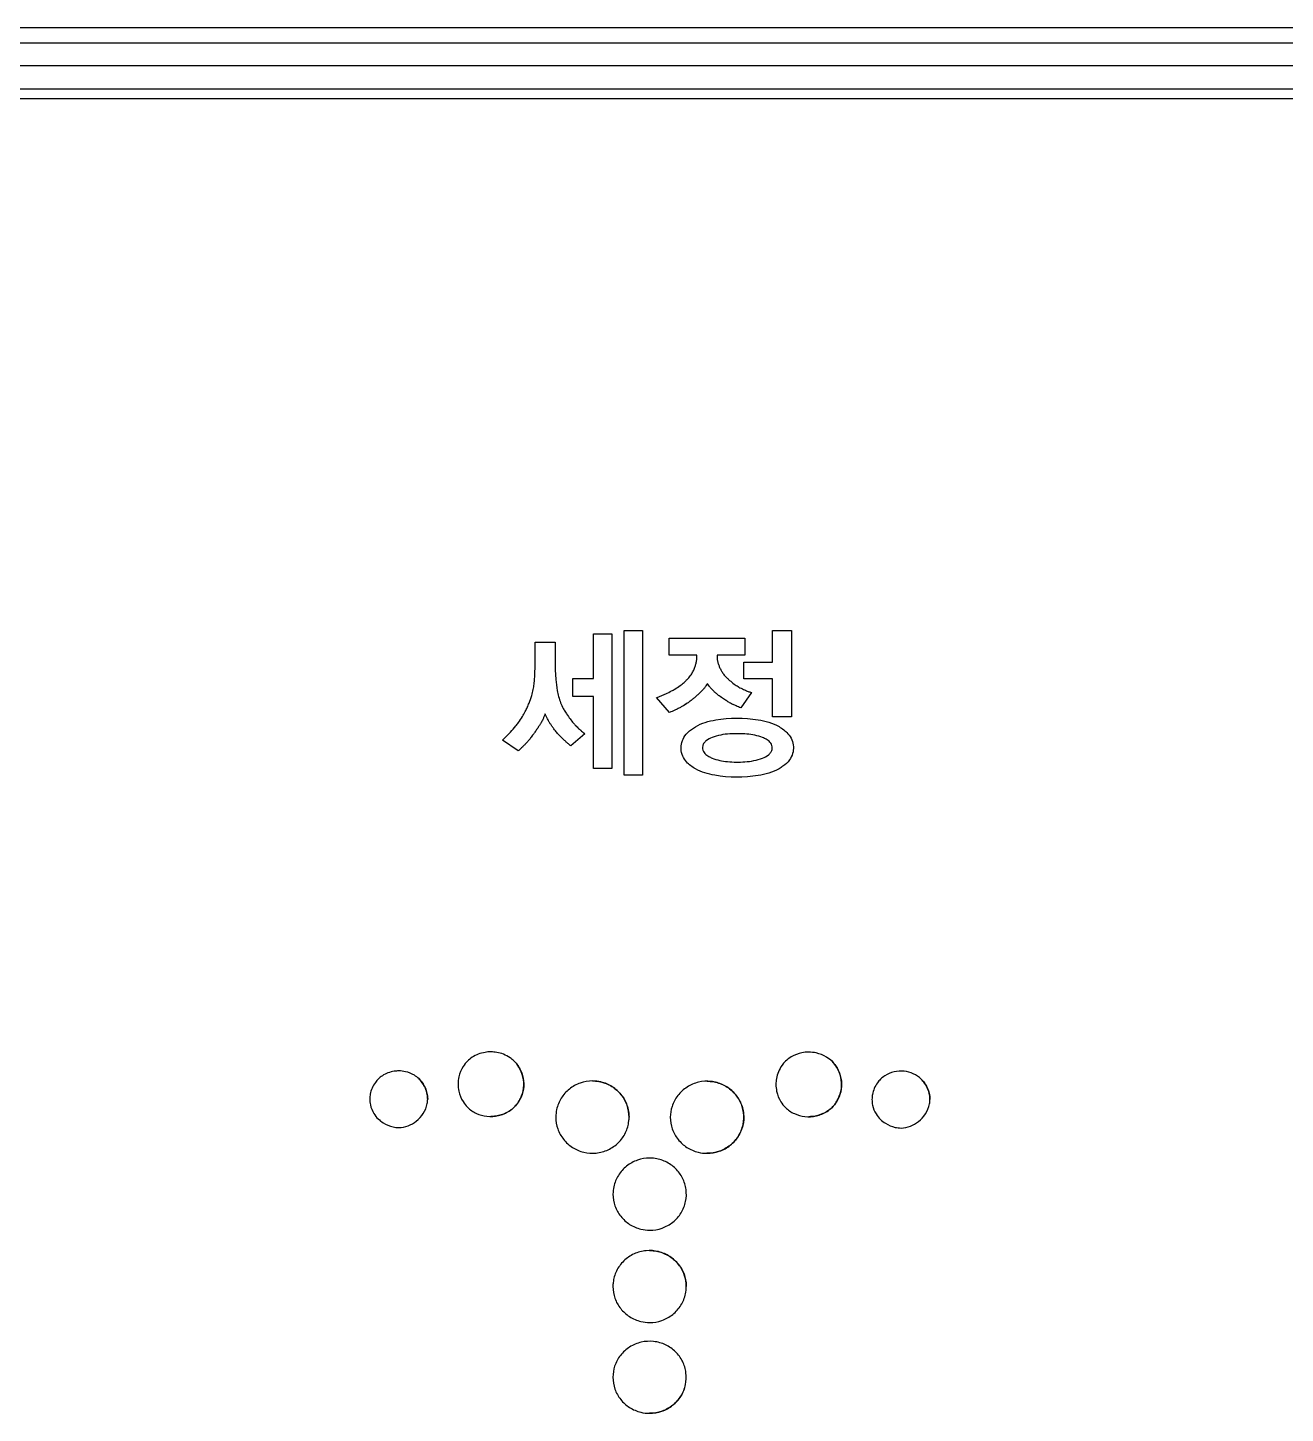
# Model space of a CAD drawing. Header units: millimetres. Extents: x 5 to 3846, y -2727 to 2747.
# Drawn here: x 1387.34 to 1414.75, y -1029.89 to -999.67 of the extents above; entities that cross this region are included whole.
import ezdxf

# ---------------------------------------------------------------- set-up
doc = ezdxf.new("R2010")
doc.units = ezdxf.units.MM

msp = doc.modelspace()

# ---------------------------------------------------------------- linework, layer by layer
at = {"linetype": 'Continuous'}
for p, q in [((1581.015, -999.674), (1367.765, -999.674)), ((1367.765, -1000.006), (1581.015, -1000.006)), ((1581.015, -1000.505), (1367.765, -1000.505)), ((1581.015, -1001.014), (1367.765, -1001.014)), ((1367.765, -1001.214), (1581.015, -1001.214)), ((1398.394, -1013.075), (1398.834, -1013.075)), ((1398.394, -1013.608), (1398.394, -1013.075)), ((1398.834, -1013.075), (1398.834, -1013.608)), ((1398.834, -1013.075), (1398.834, -1013.075)), ((1398.834, -1013.075), (1398.834, -1013.608)), ((1399.669, -1012.892), (1400.069, -1012.892)), ((1399.669, -1013.866), (1399.669, -1012.892)), ((1400.069, -1012.892), (1400.069, -1015.828)), ((1400.069, -1012.892), (1400.069, -1012.892)), ((1400.069, -1012.892), (1400.069, -1015.828)), ((1400.335, -1012.821), (1400.735, -1012.821)), ((1400.335, -1015.971), (1400.335, -1012.821)), ((1400.735, -1012.821), (1400.735, -1012.821)), ((1400.735, -1012.821), (1400.735, -1015.971)), ((1400.735, -1012.821), (1400.735, -1015.971)), ((1401.315, -1012.989), (1402.969, -1012.989)), ((1401.315, -1013.358), (1401.315, -1012.989)), ((1402.969, -1012.989), (1402.969, -1013.358)), ((1402.969, -1012.989), (1402.969, -1013.358)), ((1402.969, -1012.989), (1402.969, -1012.989)), ((1403.571, -1012.821), (1403.986, -1012.821)), ((1403.571, -1013.508), (1403.571, -1012.821)), ((1403.986, -1012.821), (1403.986, -1014.703)), ((1403.986, -1012.821), (1403.986, -1014.703)), ((1403.986, -1012.821), (1403.986, -1012.821)), ((1401.92, -1013.358), (1401.315, -1013.358)), ((1401.92, -1013.419), (1401.92, -1013.358)), ((1402.364, -1013.358), (1402.364, -1013.419)), ((1402.364, -1013.358), (1402.364, -1013.419)), ((1402.969, -1013.358), (1402.364, -1013.358)), ((1402.364, -1013.358), (1402.364, -1013.358)), ((1402.364, -1013.419), (1402.364, -1013.419)), ((1402.969, -1013.358), (1402.969, -1013.358)), ((1398.834, -1013.608), (1398.834, -1013.608)), ((1402.418, -1013.624), (1402.418, -1013.624)), ((1402.945, -1013.508), (1403.571, -1013.508)), ((1402.945, -1013.87), (1402.945, -1013.508)), ((1399.217, -1013.866), (1399.669, -1013.866)), ((1399.217, -1014.26), (1399.217, -1013.866)), ((1402.579, -1013.855), (1402.579, -1013.855)), ((1403.571, -1013.87), (1402.945, -1013.87)), ((1403.571, -1014.703), (1403.571, -1013.87)), ((1398.879, -1014.128), (1398.879, -1014.128)), ((1399.669, -1014.26), (1399.217, -1014.26)), ((1399.669, -1015.828), (1399.669, -1014.26)), ((1401.326, -1014.604), (1401.043, -1014.281)), ((1401.841, -1014.307), (1401.841, -1014.307)), ((1402.026, -1014.138), (1402.026, -1014.138)), ((1402.861, -1014.067), (1402.861, -1014.067)), ((1403.109, -1014.17), (1402.879, -1014.507)), ((1403.109, -1014.17), (1402.879, -1014.507)), ((1403.109, -1014.17), (1403.109, -1014.17)), ((1399.056, -1014.6), (1399.056, -1014.6)), ((1401.326, -1014.604), (1401.326, -1014.604)), ((1401.582, -1014.486), (1401.582, -1014.486)), ((1402.879, -1014.507), (1402.879, -1014.507)), ((1398.532, -1014.818), (1398.532, -1014.818)), ((1399.275, -1014.887), (1399.275, -1014.887)), ((1403.986, -1014.703), (1403.571, -1014.703)), ((1403.712, -1014.915), (1403.712, -1014.915)), ((1403.986, -1014.703), (1403.986, -1014.703)), ((1398.029, -1015.445), (1397.682, -1015.208)), ((1398.39, -1015.037), (1398.39, -1015.037)), ((1399.479, -1015.069), (1399.171, -1015.334)), ((1399.479, -1015.069), (1399.171, -1015.334)), ((1399.479, -1015.069), (1399.479, -1015.069)), ((1402.252, -1015.151), (1402.252, -1015.151)), ((1398.029, -1015.445), (1398.029, -1015.445)), ((1398.219, -1015.257), (1398.219, -1015.257)), ((1399.171, -1015.334), (1399.171, -1015.334)), ((1400.069, -1015.828), (1399.669, -1015.828)), ((1400.069, -1015.828), (1400.069, -1015.828)), ((1402.252, -1015.6), (1402.252, -1015.6)), ((1403.712, -1015.835), (1403.712, -1015.835)), ((1400.735, -1015.971), (1400.335, -1015.971)), ((1400.735, -1015.971), (1400.735, -1015.971)), ((1397.432, -1022.008), (1397.432, -1022.008)), ((1404.361, -1022.013), (1404.361, -1022.013)), ((1395.423, -1022.424), (1395.423, -1022.424)), ((1397.94, -1022.208), (1397.94, -1022.208)), ((1404.867, -1022.214), (1404.867, -1022.214)), ((1406.37, -1022.428), (1406.37, -1022.428)), ((1395.866, -1022.598), (1395.866, -1022.598)), ((1399.646, -1022.642), (1399.646, -1022.642)), ((1402.144, -1022.648), (1402.144, -1022.648)), ((1406.812, -1022.605), (1406.812, -1022.605)), ((1396.054, -1023.04), (1396.054, -1023.04)), ((1407.002, -1023.049), (1407.002, -1023.049)), ((1397.938, -1023.216), (1397.938, -1023.216)), ((1404.867, -1023.22), (1404.867, -1023.22)), ((1395.425, -1023.658), (1395.425, -1023.658)), ((1397.43, -1023.417), (1397.43, -1023.417)), ((1400.443, -1023.43), (1400.443, -1023.43)), ((1404.359, -1023.422), (1404.359, -1023.422)), ((1406.373, -1023.668), (1406.373, -1023.668)), ((1399.645, -1024.218), (1399.645, -1024.218)), ((1402.142, -1024.22), (1402.142, -1024.22)), ((1400.893, -1024.325), (1400.893, -1024.325)), ((1400.893, -1025.897), (1400.893, -1025.897)), ((1400.891, -1026.34), (1400.891, -1026.34)), ((1401.69, -1027.126), (1401.69, -1027.126)), ((1400.892, -1027.911), (1400.892, -1027.911)), ((1400.89, -1028.319), (1400.89, -1028.319)), ((1400.892, -1029.889), (1400.892, -1029.889))]:
    msp.add_line(p, q, dxfattribs=at)
for points, knots in [([(1401.872, -1013.637), (1401.88, -1013.614), (1401.888, -1013.591), (1401.901, -1013.544), (1401.908, -1013.52), (1401.917, -1013.47), (1401.92, -1013.444), (1401.92, -1013.419)], [0, 0, 0, 0, 0.32154, 0.32154, 0.657831, 0.657831, 1, 1, 1, 1]), ([(1402.364, -1013.419), (1402.364, -1013.442), (1402.367, -1013.465), (1402.377, -1013.511), (1402.384, -1013.534), (1402.4, -1013.58), (1402.408, -1013.602), (1402.418, -1013.624)], [0, 0, 0, 0, 0.328201, 0.328201, 0.662685, 0.662685, 1, 1, 1, 1]), ([(1402.364, -1013.419), (1402.364, -1013.442), (1402.367, -1013.465), (1402.377, -1013.511), (1402.384, -1013.534), (1402.4, -1013.58), (1402.408, -1013.602), (1402.418, -1013.624)], [0, 0, 0, 0, 0.328201, 0.328201, 0.662685, 0.662685, 1, 1, 1, 1]), ([(1398.365, -1014.047), (1398.371, -1014.007), (1398.376, -1013.967), (1398.383, -1013.887), (1398.386, -1013.847), (1398.392, -1013.741), (1398.394, -1013.674), (1398.394, -1013.608)], [0, 0, 0, 0, 0.273801, 0.273801, 0.547572, 0.547572, 1, 1, 1, 1]), ([(1398.834, -1013.608), (1398.834, -1013.654), (1398.835, -1013.7), (1398.84, -1013.792), (1398.843, -1013.838), (1398.855, -1013.966), (1398.866, -1014.047), (1398.879, -1014.128)], [0, 0, 0, 0, 0.264673, 0.264673, 0.529322, 0.529322, 1, 1, 1, 1]), ([(1398.834, -1013.608), (1398.834, -1013.654), (1398.835, -1013.7), (1398.84, -1013.792), (1398.843, -1013.838), (1398.855, -1013.966), (1398.866, -1014.047), (1398.879, -1014.128)], [0, 0, 0, 0, 0.264673, 0.264673, 0.529322, 0.529322, 1, 1, 1, 1]), ([(1401.698, -1013.898), (1401.714, -1013.883), (1401.729, -1013.867), (1401.768, -1013.822), (1401.79, -1013.792), (1401.826, -1013.736), (1401.841, -1013.71), (1401.86, -1013.668), (1401.866, -1013.652), (1401.872, -1013.637)], [0, 0, 0, 0, 0.20739, 0.20739, 0.561083, 0.561083, 0.841869, 0.841869, 1, 1, 1, 1]), ([(1402.418, -1013.624), (1402.427, -1013.647), (1402.439, -1013.67), (1402.463, -1013.713), (1402.477, -1013.734), (1402.509, -1013.779), (1402.529, -1013.803), (1402.559, -1013.836), (1402.569, -1013.846), (1402.579, -1013.855)], [0, 0, 0, 0, 0.264389, 0.264389, 0.528697, 0.528697, 0.85338, 0.85338, 1, 1, 1, 1]), ([(1402.418, -1013.624), (1402.427, -1013.647), (1402.439, -1013.67), (1402.463, -1013.713), (1402.477, -1013.734), (1402.509, -1013.779), (1402.529, -1013.803), (1402.559, -1013.836), (1402.569, -1013.846), (1402.579, -1013.855)], [0, 0, 0, 0, 0.264388, 0.264388, 0.528696, 0.528696, 0.853379, 0.853379, 1, 1, 1, 1]), ([(1401.37, -1014.136), (1401.395, -1014.124), (1401.419, -1014.11), (1401.482, -1014.073), (1401.521, -1014.048), (1401.588, -1013.998), (1401.617, -1013.975), (1401.663, -1013.934), (1401.681, -1013.916), (1401.698, -1013.898)], [0, 0, 0, 0, 0.202214, 0.202214, 0.543187, 0.543187, 0.81488, 0.81488, 1, 1, 1, 1]), ([(1402.15, -1013.977), (1402.15, -1013.977), (1402.15, -1013.977), (1402.14, -1013.994), (1402.13, -1014.01), (1402.108, -1014.042), (1402.096, -1014.058), (1402.07, -1014.091), (1402.055, -1014.108), (1402.035, -1014.129), (1402.03, -1014.134), (1402.026, -1014.138)], [0, 0, 0, 0, 0.000079, 0.000079, 0.284465, 0.284465, 0.56867, 0.56867, 0.907013, 0.907013, 1, 1, 1, 1]), ([(1402.266, -1014.118), (1402.256, -1014.108), (1402.247, -1014.098), (1402.222, -1014.071), (1402.206, -1014.053), (1402.18, -1014.02), (1402.169, -1014.006), (1402.155, -1013.986), (1402.153, -1013.982), (1402.15, -1013.977)], [0, 0, 0, 0, 0.227925, 0.227925, 0.609223, 0.609223, 0.913966, 0.913966, 1, 1, 1, 1]), ([(1402.579, -1013.855), (1402.597, -1013.873), (1402.616, -1013.89), (1402.667, -1013.934), (1402.7, -1013.961), (1402.761, -1014.006), (1402.789, -1014.025), (1402.832, -1014.051), (1402.847, -1014.059), (1402.861, -1014.067)], [0, 0, 0, 0, 0.213876, 0.213876, 0.573069, 0.573069, 0.859765, 0.859765, 1, 1, 1, 1]), ([(1402.579, -1013.855), (1402.597, -1013.873), (1402.616, -1013.89), (1402.667, -1013.934), (1402.7, -1013.961), (1402.761, -1014.006), (1402.789, -1014.025), (1402.832, -1014.051), (1402.847, -1014.059), (1402.861, -1014.067)], [0, 0, 0, 0, 0.213874, 0.213874, 0.573067, 0.573067, 0.859764, 0.859764, 1, 1, 1, 1]), ([(1398.223, -1014.496), (1398.237, -1014.465), (1398.25, -1014.434), (1398.285, -1014.348), (1398.305, -1014.294), (1398.335, -1014.195), (1398.346, -1014.151), (1398.359, -1014.086), (1398.362, -1014.066), (1398.365, -1014.047)], [0, 0, 0, 0, 0.217171, 0.217171, 0.582045, 0.582045, 0.873309, 0.873309, 1, 1, 1, 1]), ([(1398.879, -1014.128), (1398.886, -1014.173), (1398.896, -1014.217), (1398.919, -1014.306), (1398.934, -1014.35), (1398.967, -1014.436), (1398.986, -1014.478), (1399.023, -1014.546), (1399.039, -1014.574), (1399.056, -1014.6)], [0, 0, 0, 0, 0.268655, 0.268655, 0.541586, 0.541586, 0.812603, 0.812603, 1, 1, 1, 1]), ([(1398.879, -1014.128), (1398.886, -1014.173), (1398.896, -1014.217), (1398.919, -1014.306), (1398.934, -1014.35), (1398.967, -1014.436), (1398.986, -1014.478), (1399.023, -1014.546), (1399.039, -1014.574), (1399.056, -1014.6)], [0, 0, 0, 0, 0.268655, 0.268655, 0.541585, 0.541585, 0.812602, 0.812602, 1, 1, 1, 1]), ([(1401.043, -1014.281), (1401.078, -1014.27), (1401.112, -1014.257), (1401.18, -1014.229), (1401.213, -1014.214), (1401.288, -1014.179), (1401.329, -1014.158), (1401.37, -1014.136)], [0, 0, 0, 0, 0.30684, 0.30684, 0.613344, 0.613344, 1, 1, 1, 1]), ([(1401.841, -1014.307), (1401.821, -1014.324), (1401.8, -1014.341), (1401.757, -1014.374), (1401.735, -1014.389), (1401.679, -1014.428), (1401.645, -1014.449), (1401.601, -1014.475), (1401.591, -1014.48), (1401.582, -1014.486)], [0, 0, 0, 0, 0.256531, 0.256531, 0.513057, 0.513057, 0.898335, 0.898335, 1, 1, 1, 1]), ([(1401.841, -1014.307), (1401.821, -1014.324), (1401.8, -1014.341), (1401.757, -1014.374), (1401.735, -1014.389), (1401.685, -1014.424), (1401.657, -1014.442), (1401.613, -1014.468), (1401.597, -1014.477), (1401.582, -1014.486)], [0, 0, 0, 0, 0.256546, 0.256546, 0.513086, 0.513086, 0.830981, 0.830981, 1, 1, 1, 1]), ([(1402.026, -1014.138), (1402.01, -1014.154), (1401.994, -1014.17), (1401.962, -1014.201), (1401.945, -1014.217), (1401.908, -1014.25), (1401.888, -1014.268), (1401.858, -1014.292), (1401.85, -1014.3), (1401.841, -1014.307)], [0, 0, 0, 0, 0.270217, 0.270217, 0.54042, 0.54042, 0.86815, 0.86815, 1, 1, 1, 1]), ([(1402.026, -1014.138), (1402.01, -1014.154), (1401.994, -1014.17), (1401.962, -1014.201), (1401.945, -1014.217), (1401.908, -1014.25), (1401.888, -1014.268), (1401.858, -1014.292), (1401.85, -1014.3), (1401.841, -1014.307)], [0, 0, 0, 0, 0.270218, 0.270218, 0.540421, 0.540421, 0.868151, 0.868151, 1, 1, 1, 1]), ([(1402.45, -1014.274), (1402.437, -1014.265), (1402.424, -1014.255), (1402.388, -1014.229), (1402.367, -1014.212), (1402.329, -1014.18), (1402.313, -1014.165), (1402.287, -1014.14), (1402.276, -1014.129), (1402.266, -1014.118)], [0, 0, 0, 0, 0.203368, 0.203368, 0.543979, 0.543979, 0.815976, 0.815976, 1, 1, 1, 1]), ([(1402.693, -1014.425), (1402.693, -1014.425), (1402.693, -1014.425), (1402.668, -1014.412), (1402.642, -1014.398), (1402.592, -1014.368), (1402.567, -1014.353), (1402.515, -1014.319), (1402.487, -1014.3), (1402.456, -1014.278), (1402.453, -1014.276), (1402.45, -1014.274)], [0, 0, 0, 0, 0.000084, 0.000084, 0.304524, 0.304524, 0.608816, 0.608816, 0.96199, 0.96199, 1, 1, 1, 1]), ([(1402.861, -1014.067), (1402.878, -1014.076), (1402.895, -1014.084), (1402.942, -1014.107), (1402.971, -1014.12), (1403.025, -1014.142), (1403.049, -1014.151), (1403.085, -1014.163), (1403.097, -1014.167), (1403.109, -1014.17)], [0, 0, 0, 0, 0.214793, 0.214793, 0.574337, 0.574337, 0.861597, 0.861597, 1, 1, 1, 1]), ([(1402.861, -1014.067), (1402.878, -1014.076), (1402.895, -1014.084), (1402.942, -1014.107), (1402.971, -1014.12), (1403.025, -1014.142), (1403.049, -1014.151), (1403.085, -1014.163), (1403.097, -1014.167), (1403.109, -1014.17)], [0, 0, 0, 0, 0.214791, 0.214791, 0.574334, 0.574334, 0.861595, 0.861595, 1, 1, 1, 1]), ([(1397.975, -1014.899), (1397.994, -1014.875), (1398.013, -1014.85), (1398.062, -1014.783), (1398.09, -1014.74), (1398.139, -1014.66), (1398.159, -1014.624), (1398.194, -1014.557), (1398.209, -1014.527), (1398.223, -1014.496)], [0, 0, 0, 0, 0.195577, 0.195577, 0.523986, 0.523986, 0.785971, 0.785971, 1, 1, 1, 1]), ([(1399.056, -1014.6), (1399.065, -1014.613), (1399.073, -1014.625), (1399.106, -1014.675), (1399.133, -1014.712), (1399.182, -1014.778), (1399.206, -1014.808), (1399.245, -1014.854), (1399.259, -1014.871), (1399.275, -1014.887)], [0, 0, 0, 0, 0.123246, 0.123246, 0.500017, 0.500017, 0.814279, 0.814279, 1, 1, 1, 1]), ([(1401.582, -1014.486), (1401.558, -1014.499), (1401.535, -1014.511), (1401.487, -1014.536), (1401.463, -1014.548), (1401.401, -1014.575), (1401.364, -1014.591), (1401.326, -1014.604)], [0, 0, 0, 0, 0.286195, 0.286195, 0.572425, 0.572425, 1, 1, 1, 1]), ([(1402.879, -1014.507), (1402.862, -1014.5), (1402.845, -1014.493), (1402.81, -1014.479), (1402.793, -1014.472), (1402.756, -1014.455), (1402.735, -1014.445), (1402.708, -1014.432), (1402.701, -1014.429), (1402.693, -1014.425)], [0, 0, 0, 0, 0.274754, 0.274754, 0.549489, 0.549489, 0.88061, 0.88061, 1, 1, 1, 1]), ([(1397.682, -1015.208), (1397.682, -1015.208), (1397.682, -1015.208), (1397.714, -1015.182), (1397.745, -1015.154), (1397.804, -1015.096), (1397.833, -1015.066), (1397.901, -1014.991), (1397.939, -1014.945), (1397.975, -1014.899)], [0, 0, 0, 0, 0.000101, 0.000101, 0.292202, 0.292202, 0.584081, 0.584081, 1, 1, 1, 1]), ([(1398.532, -1014.818), (1398.531, -1014.82), (1398.53, -1014.822), (1398.518, -1014.842), (1398.507, -1014.86), (1398.485, -1014.894), (1398.474, -1014.911), (1398.448, -1014.951), (1398.433, -1014.974), (1398.409, -1015.01), (1398.4, -1015.023), (1398.39, -1015.037)], [0, 0, 0, 0, 0.028769, 0.028769, 0.264316, 0.264316, 0.499995, 0.499995, 0.815293, 0.815293, 1, 1, 1, 1]), ([(1398.532, -1014.818), (1398.531, -1014.82), (1398.53, -1014.822), (1398.518, -1014.842), (1398.507, -1014.86), (1398.485, -1014.894), (1398.474, -1014.911), (1398.448, -1014.951), (1398.433, -1014.974), (1398.409, -1015.01), (1398.4, -1015.023), (1398.39, -1015.037)], [0, 0, 0, 0, 0.028769, 0.028769, 0.264317, 0.264317, 0.499997, 0.499997, 0.815295, 0.815295, 1, 1, 1, 1]), ([(1398.612, -1014.639), (1398.608, -1014.651), (1398.604, -1014.663), (1398.592, -1014.695), (1398.584, -1014.714), (1398.569, -1014.749), (1398.561, -1014.764), (1398.547, -1014.792), (1398.54, -1014.805), (1398.532, -1014.818)], [0, 0, 0, 0, 0.192784, 0.192784, 0.515704, 0.515704, 0.773557, 0.773557, 1, 1, 1, 1]), ([(1398.704, -1014.815), (1398.694, -1014.799), (1398.685, -1014.783), (1398.668, -1014.751), (1398.659, -1014.735), (1398.641, -1014.699), (1398.631, -1014.679), (1398.619, -1014.653), (1398.615, -1014.646), (1398.612, -1014.639)], [0, 0, 0, 0, 0.27822, 0.27822, 0.556416, 0.556416, 0.890094, 0.890094, 1, 1, 1, 1]), ([(1398.82, -1014.983), (1398.811, -1014.972), (1398.802, -1014.96), (1398.779, -1014.929), (1398.765, -1014.909), (1398.74, -1014.872), (1398.729, -1014.856), (1398.714, -1014.831), (1398.709, -1014.823), (1398.704, -1014.815)], [0, 0, 0, 0, 0.214188, 0.214188, 0.571603, 0.571603, 0.85744, 0.85744, 1, 1, 1, 1]), ([(1399.275, -1014.887), (1399.287, -1014.899), (1399.299, -1014.911), (1399.332, -1014.944), (1399.354, -1014.964), (1399.394, -1014.999), (1399.411, -1015.015), (1399.446, -1015.043), (1399.462, -1015.056), (1399.479, -1015.069)], [0, 0, 0, 0, 0.188289, 0.188289, 0.512177, 0.512177, 0.768251, 0.768251, 1, 1, 1, 1]), ([(1399.275, -1014.887), (1399.291, -1014.903), (1399.308, -1014.92), (1399.341, -1014.952), (1399.359, -1014.968), (1399.398, -1015.003), (1399.42, -1015.022), (1399.454, -1015.05), (1399.466, -1015.06), (1399.479, -1015.069)], [0, 0, 0, 0, 0.256081, 0.256081, 0.512159, 0.512159, 0.829484, 0.829484, 1, 1, 1, 1]), ([(1401.891, -1015.837), (1401.82, -1015.797), (1401.751, -1015.747), (1401.662, -1015.648), (1401.633, -1015.604), (1401.592, -1015.509), (1401.58, -1015.457), (1401.575, -1015.356), (1401.58, -1015.306), (1401.606, -1015.208), (1401.63, -1015.161), (1401.698, -1015.064), (1401.748, -1015.016), (1401.83, -1014.955), (1401.86, -1014.935), (1401.891, -1014.917)], [0, 0, 0, 0, 0.211448, 0.211448, 0.343908, 0.343908, 0.477202, 0.477202, 0.603479, 0.603479, 0.736187, 0.736187, 0.908305, 0.908305, 1, 1, 1, 1]), ([(1401.891, -1014.917), (1402.025, -1014.838), (1402.179, -1014.794), (1402.636, -1014.716), (1402.952, -1014.716), (1403.414, -1014.791), (1403.574, -1014.834), (1403.712, -1014.915)], [0, 0, 0, 0, 0.248838, 0.248838, 0.743466, 0.743466, 1, 1, 1, 1]), ([(1403.712, -1014.915), (1403.783, -1014.956), (1403.851, -1015.007), (1403.94, -1015.108), (1403.97, -1015.153), (1404.011, -1015.249), (1404.022, -1015.302), (1404.027, -1015.405), (1404.022, -1015.455), (1403.993, -1015.553), (1403.97, -1015.6), (1403.901, -1015.695), (1403.851, -1015.741), (1403.77, -1015.8), (1403.741, -1015.818), (1403.712, -1015.835)], [0, 0, 0, 0, 0.212577, 0.212577, 0.34737, 0.34737, 0.48309, 0.48309, 0.610986, 0.610986, 0.74331, 0.74331, 0.914007, 0.914007, 1, 1, 1, 1]), ([(1398.39, -1015.037), (1398.379, -1015.053), (1398.368, -1015.069), (1398.337, -1015.111), (1398.318, -1015.137), (1398.281, -1015.184), (1398.265, -1015.204), (1398.238, -1015.235), (1398.229, -1015.246), (1398.219, -1015.257)], [0, 0, 0, 0, 0.210828, 0.210828, 0.562817, 0.562817, 0.84425, 0.84425, 1, 1, 1, 1]), ([(1399.004, -1015.187), (1398.986, -1015.17), (1398.968, -1015.152), (1398.934, -1015.116), (1398.917, -1015.098), (1398.88, -1015.057), (1398.861, -1015.033), (1398.834, -1015.001), (1398.827, -1014.992), (1398.82, -1014.983)], [0, 0, 0, 0, 0.272862, 0.272862, 0.545698, 0.545698, 0.875481, 0.875481, 1, 1, 1, 1]), ([(1399.171, -1015.334), (1399.155, -1015.321), (1399.139, -1015.307), (1399.107, -1015.28), (1399.091, -1015.266), (1399.057, -1015.236), (1399.038, -1015.219), (1399.015, -1015.197), (1399.01, -1015.192), (1399.004, -1015.187)], [0, 0, 0, 0, 0.282668, 0.282668, 0.565319, 0.565319, 0.902324, 0.902324, 1, 1, 1, 1]), ([(1402.252, -1015.151), (1402.207, -1015.169), (1402.164, -1015.191), (1402.108, -1015.236), (1402.092, -1015.253), (1402.065, -1015.291), (1402.055, -1015.313), (1402.045, -1015.356), (1402.045, -1015.376), (1402.049, -1015.417), (1402.056, -1015.437), (1402.074, -1015.472), (1402.085, -1015.488), (1402.122, -1015.528), (1402.152, -1015.549), (1402.205, -1015.579), (1402.228, -1015.59), (1402.252, -1015.6)], [0, 0, 0, 0, 0.22291, 0.22291, 0.330397, 0.330397, 0.439675, 0.439675, 0.533739, 0.533739, 0.627662, 0.627662, 0.717302, 0.717302, 0.881542, 0.881542, 1, 1, 1, 1]), ([(1402.252, -1015.151), (1402.207, -1015.169), (1402.164, -1015.191), (1402.108, -1015.236), (1402.092, -1015.253), (1402.065, -1015.291), (1402.055, -1015.313), (1402.045, -1015.356), (1402.045, -1015.376), (1402.049, -1015.417), (1402.056, -1015.437), (1402.074, -1015.472), (1402.085, -1015.488), (1402.122, -1015.528), (1402.152, -1015.549), (1402.205, -1015.579), (1402.228, -1015.59), (1402.252, -1015.6)], [0, 0, 0, 0, 0.22291, 0.22291, 0.330397, 0.330397, 0.439675, 0.439675, 0.533739, 0.533739, 0.627662, 0.627662, 0.717302, 0.717302, 0.881542, 0.881542, 1, 1, 1, 1]), ([(1403.354, -1015.153), (1403.246, -1015.11), (1403.129, -1015.089), (1402.888, -1015.067), (1402.762, -1015.066), (1402.506, -1015.083), (1402.373, -1015.103), (1402.252, -1015.151)], [0, 0, 0, 0, 0.311836, 0.311836, 0.648272, 0.648272, 1, 1, 1, 1]), ([(1403.354, -1015.602), (1403.399, -1015.584), (1403.443, -1015.561), (1403.499, -1015.517), (1403.516, -1015.5), (1403.543, -1015.462), (1403.554, -1015.44), (1403.564, -1015.398), (1403.565, -1015.378), (1403.56, -1015.338), (1403.555, -1015.319), (1403.537, -1015.284), (1403.526, -1015.268), (1403.49, -1015.228), (1403.462, -1015.208), (1403.408, -1015.176), (1403.381, -1015.164), (1403.354, -1015.153)], [0, 0, 0, 0, 0.224378, 0.224378, 0.330689, 0.330689, 0.438928, 0.438928, 0.531145, 0.531145, 0.621917, 0.621917, 0.710138, 0.710138, 0.865366, 0.865366, 1, 1, 1, 1]), ([(1398.219, -1015.257), (1398.203, -1015.275), (1398.186, -1015.292), (1398.153, -1015.327), (1398.135, -1015.344), (1398.097, -1015.382), (1398.076, -1015.402), (1398.046, -1015.429), (1398.037, -1015.437), (1398.029, -1015.445)], [0, 0, 0, 0, 0.270532, 0.270532, 0.541057, 0.541057, 0.869034, 0.869034, 1, 1, 1, 1]), ([(1403.712, -1015.835), (1403.574, -1015.914), (1403.415, -1015.956), (1402.947, -1016.031), (1402.623, -1016.031), (1402.166, -1015.951), (1402.02, -1015.909), (1401.891, -1015.837)], [0, 0, 0, 0, 0.255439, 0.255439, 0.763122, 0.763122, 1, 1, 1, 1]), ([(1402.252, -1015.6), (1402.359, -1015.646), (1402.476, -1015.668), (1402.717, -1015.691), (1402.843, -1015.691), (1403.099, -1015.673), (1403.232, -1015.652), (1403.354, -1015.602)], [0, 0, 0, 0, 0.312038, 0.312038, 0.647742, 0.647742, 1, 1, 1, 1]), ([(1397.432, -1022.008), (1397.389, -1022.008), (1397.346, -1022.011), (1397.255, -1022.027), (1397.205, -1022.04), (1397.111, -1022.076), (1397.066, -1022.099), (1396.988, -1022.15), (1396.954, -1022.177), (1396.923, -1022.208)], [0, 0, 0, 0, 0.228198, 0.228198, 0.499558, 0.499558, 0.769084, 0.769084, 1, 1, 1, 1]), ([(1397.94, -1022.208), (1397.913, -1022.182), (1397.884, -1022.159), (1397.807, -1022.107), (1397.757, -1022.08), (1397.658, -1022.041), (1397.609, -1022.028), (1397.517, -1022.012), (1397.474, -1022.008), (1397.432, -1022.008)], [0, 0, 0, 0, 0.199136, 0.199136, 0.500184, 0.500184, 0.771154, 0.771154, 1, 1, 1, 1]), ([(1404.361, -1022.013), (1404.31, -1022.013), (1404.259, -1022.018), (1404.129, -1022.044), (1404.049, -1022.074), (1403.932, -1022.143), (1403.889, -1022.176), (1403.851, -1022.214)], [0, 0, 0, 0, 0.269846, 0.269846, 0.71285, 0.71285, 1, 1, 1, 1]), ([(1404.867, -1022.214), (1404.831, -1022.179), (1404.79, -1022.148), (1404.679, -1022.079), (1404.602, -1022.049), (1404.47, -1022.02), (1404.415, -1022.013), (1404.361, -1022.013)], [0, 0, 0, 0, 0.27039, 0.27039, 0.70758, 0.70758, 1, 1, 1, 1]), ([(1395.423, -1022.424), (1395.391, -1022.424), (1395.358, -1022.426), (1395.278, -1022.438), (1395.23, -1022.451), (1395.143, -1022.484), (1395.103, -1022.504), (1395.035, -1022.549), (1395.006, -1022.572), (1394.979, -1022.597)], [0, 0, 0, 0, 0.197149, 0.197149, 0.499736, 0.499736, 0.770884, 0.770884, 1, 1, 1, 1]), ([(1395.866, -1022.598), (1395.834, -1022.568), (1395.8, -1022.541), (1395.703, -1022.481), (1395.637, -1022.455), (1395.521, -1022.429), (1395.472, -1022.423), (1395.423, -1022.424)], [0, 0, 0, 0, 0.267306, 0.267306, 0.699416, 0.699416, 1, 1, 1, 1]), ([(1396.923, -1022.208), (1396.887, -1022.243), (1396.855, -1022.283), (1396.784, -1022.394), (1396.752, -1022.471), (1396.721, -1022.602), (1396.715, -1022.657), (1396.715, -1022.711)], [0, 0, 0, 0, 0.271942, 0.271942, 0.708393, 0.708393, 1, 1, 1, 1]), ([(1397.938, -1023.216), (1397.994, -1023.161), (1398.042, -1023.094), (1398.111, -1022.952), (1398.134, -1022.874), (1398.154, -1022.716), (1398.149, -1022.633), (1398.113, -1022.479), (1398.083, -1022.405), (1398.014, -1022.292), (1397.979, -1022.247), (1397.94, -1022.208)], [0, 0, 0, 0, 0.213232, 0.213232, 0.425968, 0.425968, 0.643543, 0.643543, 0.851608, 0.851608, 1, 1, 1, 1]), ([(1397.94, -1022.208), (1397.997, -1022.265), (1398.044, -1022.334), (1398.114, -1022.479), (1398.137, -1022.559), (1398.154, -1022.72), (1398.147, -1022.804), (1398.109, -1022.957), (1398.077, -1023.03), (1398.008, -1023.139), (1397.975, -1023.18), (1397.938, -1023.216)], [0, 0, 0, 0, 0.217492, 0.217492, 0.434708, 0.434708, 0.653353, 0.653353, 0.86169, 0.86169, 1, 1, 1, 1]), ([(1403.851, -1022.214), (1403.824, -1022.241), (1403.799, -1022.27), (1403.745, -1022.346), (1403.719, -1022.394), (1403.679, -1022.492), (1403.664, -1022.541), (1403.648, -1022.633), (1403.644, -1022.675), (1403.644, -1022.717)], [0, 0, 0, 0, 0.20406, 0.20406, 0.500178, 0.500178, 0.773193, 0.773193, 1, 1, 1, 1]), ([(1404.867, -1023.22), (1404.923, -1023.166), (1404.969, -1023.1), (1405.037, -1022.96), (1405.06, -1022.884), (1405.081, -1022.726), (1405.077, -1022.643), (1405.041, -1022.488), (1405.012, -1022.414), (1404.942, -1022.299), (1404.907, -1022.254), (1404.867, -1022.214)], [0, 0, 0, 0, 0.210388, 0.210388, 0.419895, 0.419895, 0.639336, 0.639336, 0.848007, 0.848007, 1, 1, 1, 1]), ([(1404.867, -1022.214), (1404.923, -1022.27), (1404.97, -1022.337), (1405.039, -1022.48), (1405.062, -1022.558), (1405.081, -1022.718), (1405.076, -1022.801), (1405.039, -1022.956), (1405.008, -1023.029), (1404.939, -1023.14), (1404.905, -1023.183), (1404.867, -1023.22)], [0, 0, 0, 0, 0.214373, 0.214373, 0.428171, 0.428171, 0.647571, 0.647571, 0.856664, 0.856664, 1, 1, 1, 1]), ([(1406.812, -1022.605), (1406.762, -1022.556), (1406.702, -1022.516), (1406.575, -1022.458), (1406.506, -1022.439), (1406.365, -1022.424), (1406.29, -1022.429), (1406.149, -1022.462), (1406.08, -1022.491), (1405.985, -1022.552), (1405.953, -1022.577), (1405.925, -1022.604)], [0, 0, 0, 0, 0.215617, 0.215617, 0.430559, 0.430559, 0.654054, 0.654054, 0.87859, 0.87859, 1, 1, 1, 1]), ([(1394.979, -1022.597), (1394.955, -1022.62), (1394.933, -1022.646), (1394.884, -1022.711), (1394.86, -1022.754), (1394.823, -1022.839), (1394.81, -1022.883), (1394.795, -1022.963), (1394.791, -1022.999), (1394.791, -1023.036)], [0, 0, 0, 0, 0.203886, 0.203886, 0.499751, 0.499751, 0.774879, 0.774879, 1, 1, 1, 1]), ([(1395.866, -1022.598), (1395.898, -1022.63), (1395.927, -1022.666), (1395.992, -1022.766), (1396.021, -1022.834), (1396.048, -1022.949), (1396.054, -1022.995), (1396.054, -1023.04)], [0, 0, 0, 0, 0.278021, 0.278021, 0.723003, 0.723003, 1, 1, 1, 1]), ([(1396.054, -1023.04), (1396.054, -1023.006), (1396.051, -1022.971), (1396.036, -1022.89), (1396.022, -1022.844), (1395.985, -1022.759), (1395.963, -1022.719), (1395.915, -1022.652), (1395.892, -1022.624), (1395.866, -1022.598)], [0, 0, 0, 0, 0.210823, 0.210823, 0.500136, 0.500136, 0.778519, 0.778519, 1, 1, 1, 1]), ([(1396.715, -1022.711), (1396.715, -1022.762), (1396.721, -1022.813), (1396.749, -1022.943), (1396.781, -1023.021), (1396.852, -1023.136), (1396.885, -1023.178), (1396.922, -1023.215)], [0, 0, 0, 0, 0.271841, 0.271841, 0.717549, 0.717549, 1, 1, 1, 1]), ([(1399.646, -1022.642), (1399.556, -1022.642), (1399.465, -1022.658), (1399.294, -1022.717), (1399.213, -1022.762), (1399.072, -1022.874), (1399.011, -1022.943), (1398.917, -1023.095), (1398.883, -1023.18), (1398.853, -1023.32), (1398.847, -1023.375), (1398.847, -1023.43)], [0, 0, 0, 0, 0.218161, 0.218161, 0.436402, 0.436402, 0.653786, 0.653786, 0.868788, 0.868788, 1, 1, 1, 1]), ([(1399.646, -1022.642), (1399.736, -1022.642), (1399.827, -1022.658), (1399.997, -1022.717), (1400.078, -1022.762), (1400.218, -1022.874), (1400.279, -1022.943), (1400.373, -1023.095), (1400.407, -1023.179), (1400.437, -1023.32), (1400.443, -1023.375), (1400.443, -1023.43)], [0, 0, 0, 0, 0.217844, 0.217844, 0.435778, 0.435778, 0.652784, 0.652784, 0.868012, 0.868012, 1, 1, 1, 1]), ([(1400.443, -1023.43), (1400.443, -1023.343), (1400.428, -1023.254), (1400.371, -1023.09), (1400.327, -1023.011), (1400.218, -1022.875), (1400.151, -1022.815), (1400.002, -1022.72), (1399.918, -1022.684), (1399.77, -1022.65), (1399.708, -1022.642), (1399.646, -1022.642)], [0, 0, 0, 0, 0.211551, 0.211551, 0.423162, 0.423162, 0.634758, 0.634758, 0.850968, 0.850968, 1, 1, 1, 1]), ([(1402.142, -1024.22), (1402.233, -1024.22), (1402.325, -1024.205), (1402.497, -1024.145), (1402.579, -1024.099), (1402.72, -1023.986), (1402.782, -1023.916), (1402.876, -1023.763), (1402.91, -1023.678), (1402.945, -1023.507), (1402.948, -1023.418), (1402.926, -1023.246), (1402.899, -1023.16), (1402.82, -1023.006), (1402.767, -1022.935), (1402.642, -1022.814), (1402.568, -1022.762), (1402.406, -1022.687), (1402.317, -1022.662), (1402.138, -1022.644), (1402.045, -1022.649), (1401.869, -1022.691), (1401.783, -1022.728), (1401.63, -1022.826), (1401.561, -1022.889), (1401.45, -1023.031), (1401.407, -1023.113), (1401.355, -1023.274), (1401.342, -1023.354), (1401.342, -1023.434)], [0, 0, 0, 0, 0.07337, 0.07337, 0.146768, 0.146768, 0.219818, 0.219818, 0.291482, 0.291482, 0.360826, 0.360826, 0.431371, 0.431371, 0.500801, 0.500801, 0.571757, 0.571757, 0.644382, 0.644382, 0.717077, 0.717077, 0.790507, 0.790507, 0.863658, 0.863658, 0.936272, 0.936272, 1, 1, 1, 1]), ([(1402.145, -1022.649), (1402.173, -1022.649), (1402.201, -1022.65), (1402.319, -1022.662), (1402.409, -1022.687), (1402.573, -1022.765), (1402.648, -1022.818), (1402.776, -1022.945), (1402.83, -1023.021), (1402.907, -1023.182), (1402.931, -1023.269), (1402.948, -1023.442), (1402.942, -1023.531), (1402.902, -1023.7), (1402.867, -1023.782), (1402.772, -1023.928), (1402.712, -1023.993), (1402.575, -1024.101), (1402.495, -1024.145), (1402.325, -1024.205), (1402.233, -1024.22), (1402.142, -1024.22)], [0, 0, 0, 0, 0.0336, 0.0336, 0.143785, 0.143785, 0.252909, 0.252909, 0.361953, 0.361953, 0.468451, 0.468451, 0.572648, 0.572648, 0.678351, 0.678351, 0.782423, 0.782423, 0.889805, 0.889805, 1, 1, 1, 1]), ([(1403.644, -1022.717), (1403.644, -1022.768), (1403.65, -1022.819), (1403.678, -1022.948), (1403.709, -1023.026), (1403.78, -1023.141), (1403.813, -1023.183), (1403.851, -1023.22)], [0, 0, 0, 0, 0.272429, 0.272429, 0.715579, 0.715579, 1, 1, 1, 1]), ([(1405.925, -1022.604), (1405.901, -1022.628), (1405.879, -1022.653), (1405.831, -1022.719), (1405.807, -1022.761), (1405.77, -1022.847), (1405.757, -1022.89), (1405.742, -1022.971), (1405.738, -1023.007), (1405.738, -1023.044)], [0, 0, 0, 0, 0.203336, 0.203336, 0.499756, 0.499756, 0.774167, 0.774167, 1, 1, 1, 1]), ([(1407.002, -1023.049), (1407.002, -1023.013), (1406.999, -1022.977), (1406.984, -1022.896), (1406.97, -1022.851), (1406.933, -1022.766), (1406.91, -1022.725), (1406.862, -1022.658), (1406.838, -1022.63), (1406.812, -1022.605)], [0, 0, 0, 0, 0.215644, 0.215644, 0.500108, 0.500108, 0.779491, 0.779491, 1, 1, 1, 1]), ([(1406.812, -1022.605), (1406.845, -1022.637), (1406.875, -1022.673), (1406.939, -1022.773), (1406.969, -1022.841), (1406.996, -1022.956), (1407.002, -1023.003), (1407.002, -1023.049)], [0, 0, 0, 0, 0.279046, 0.279046, 0.720562, 0.720562, 1, 1, 1, 1]), ([(1394.791, -1023.036), (1394.791, -1023.079), (1394.795, -1023.121), (1394.819, -1023.229), (1394.844, -1023.294), (1394.906, -1023.395), (1394.938, -1023.435), (1394.975, -1023.47)], [0, 0, 0, 0, 0.263839, 0.263839, 0.685735, 0.685735, 1, 1, 1, 1]), ([(1395.425, -1023.658), (1395.493, -1023.658), (1395.563, -1023.644), (1395.691, -1023.595), (1395.751, -1023.56), (1395.864, -1023.472), (1395.915, -1023.415), (1395.998, -1023.287), (1396.03, -1023.213), (1396.05, -1023.105), (1396.053, -1023.073), (1396.054, -1023.04)], [0, 0, 0, 0, 0.213787, 0.213787, 0.426016, 0.426016, 0.658208, 0.658208, 0.900691, 0.900691, 1, 1, 1, 1]), ([(1405.738, -1023.044), (1405.738, -1023.087), (1405.743, -1023.13), (1405.766, -1023.239), (1405.792, -1023.304), (1405.854, -1023.405), (1405.886, -1023.444), (1405.921, -1023.479)], [0, 0, 0, 0, 0.264622, 0.264622, 0.690578, 0.690578, 1, 1, 1, 1]), ([(1406.373, -1023.668), (1406.441, -1023.667), (1406.511, -1023.653), (1406.638, -1023.605), (1406.699, -1023.57), (1406.811, -1023.481), (1406.863, -1023.424), (1406.946, -1023.296), (1406.977, -1023.221), (1406.998, -1023.113), (1407.001, -1023.081), (1407.002, -1023.049)], [0, 0, 0, 0, 0.213508, 0.213508, 0.4254, 0.4254, 0.657835, 0.657835, 0.901565, 0.901565, 1, 1, 1, 1]), ([(1396.922, -1023.215), (1396.979, -1023.271), (1397.046, -1023.316), (1397.189, -1023.382), (1397.267, -1023.403), (1397.429, -1023.422), (1397.515, -1023.417), (1397.679, -1023.379), (1397.759, -1023.347), (1397.869, -1023.277), (1397.905, -1023.248), (1397.938, -1023.216)], [0, 0, 0, 0, 0.212944, 0.212944, 0.424801, 0.424801, 0.651047, 0.651047, 0.877959, 0.877959, 1, 1, 1, 1]), ([(1397.938, -1023.216), (1397.881, -1023.272), (1397.812, -1023.318), (1397.667, -1023.383), (1397.588, -1023.404), (1397.483, -1023.415), (1397.457, -1023.417), (1397.431, -1023.417)], [0, 0, 0, 0, 0.431189, 0.431189, 0.860547, 0.860547, 1, 1, 1, 1]), ([(1403.851, -1023.22), (1403.907, -1023.276), (1403.975, -1023.321), (1404.118, -1023.387), (1404.196, -1023.408), (1404.358, -1023.427), (1404.445, -1023.422), (1404.609, -1023.384), (1404.688, -1023.351), (1404.797, -1023.281), (1404.834, -1023.252), (1404.867, -1023.22)], [0, 0, 0, 0, 0.212936, 0.212936, 0.424618, 0.424618, 0.652369, 0.652369, 0.877177, 0.877177, 1, 1, 1, 1]), ([(1404.867, -1023.22), (1404.81, -1023.276), (1404.741, -1023.322), (1404.597, -1023.387), (1404.518, -1023.409), (1404.413, -1023.42), (1404.386, -1023.422), (1404.359, -1023.422)], [0, 0, 0, 0, 0.429587, 0.429587, 0.857133, 0.857133, 1, 1, 1, 1]), ([(1394.975, -1023.47), (1395.008, -1023.502), (1395.045, -1023.531), (1395.15, -1023.597), (1395.224, -1023.628), (1395.34, -1023.653), (1395.383, -1023.658), (1395.425, -1023.658)], [0, 0, 0, 0, 0.277974, 0.277974, 0.748291, 0.748291, 1, 1, 1, 1]), ([(1398.847, -1023.43), (1398.847, -1023.517), (1398.861, -1023.605), (1398.918, -1023.769), (1398.962, -1023.847), (1399.07, -1023.983), (1399.136, -1024.043), (1399.284, -1024.139), (1399.369, -1024.175), (1399.543, -1024.217), (1399.635, -1024.223), (1399.815, -1024.205), (1399.905, -1024.181), (1400.069, -1024.104), (1400.145, -1024.051), (1400.273, -1023.925), (1400.327, -1023.85), (1400.404, -1023.69), (1400.429, -1023.603), (1400.442, -1023.487), (1400.443, -1023.459), (1400.443, -1023.43)], [0, 0, 0, 0, 0.10503, 0.10503, 0.210076, 0.210076, 0.315335, 0.315335, 0.423492, 0.423492, 0.53222, 0.53222, 0.642046, 0.642046, 0.750888, 0.750888, 0.859352, 0.859352, 0.966, 0.966, 1, 1, 1, 1]), ([(1401.342, -1023.434), (1401.342, -1023.52), (1401.357, -1023.608), (1401.414, -1023.771), (1401.457, -1023.848), (1401.565, -1023.984), (1401.631, -1024.043), (1401.779, -1024.139), (1401.864, -1024.175), (1402.014, -1024.212), (1402.078, -1024.22), (1402.142, -1024.22)], [0, 0, 0, 0, 0.209299, 0.209299, 0.418642, 0.418642, 0.628415, 0.628415, 0.845951, 0.845951, 1, 1, 1, 1]), ([(1405.921, -1023.479), (1405.954, -1023.512), (1405.991, -1023.541), (1406.095, -1023.606), (1406.168, -1023.637), (1406.285, -1023.663), (1406.329, -1023.668), (1406.373, -1023.668)], [0, 0, 0, 0, 0.277783, 0.277783, 0.739457, 0.739457, 1, 1, 1, 1]), ([(1400.893, -1024.325), (1400.803, -1024.325), (1400.712, -1024.34), (1400.541, -1024.399), (1400.46, -1024.443), (1400.319, -1024.555), (1400.257, -1024.624), (1400.163, -1024.776), (1400.129, -1024.86), (1400.099, -1025.001), (1400.093, -1025.056), (1400.093, -1025.11)], [0, 0, 0, 0, 0.218307, 0.218307, 0.436693, 0.436693, 0.654172, 0.654172, 0.868663, 0.868663, 1, 1, 1, 1]), ([(1400.893, -1025.897), (1400.984, -1025.897), (1401.076, -1025.881), (1401.247, -1025.821), (1401.328, -1025.776), (1401.469, -1025.663), (1401.531, -1025.594), (1401.625, -1025.441), (1401.659, -1025.356), (1401.694, -1025.185), (1401.697, -1025.096), (1401.675, -1024.924), (1401.649, -1024.838), (1401.57, -1024.683), (1401.517, -1024.612), (1401.392, -1024.491), (1401.318, -1024.439), (1401.157, -1024.364), (1401.068, -1024.339), (1400.95, -1024.326), (1400.922, -1024.325), (1400.893, -1024.325)], [0, 0, 0, 0, 0.109617, 0.109617, 0.219258, 0.219258, 0.328623, 0.328623, 0.436159, 0.436159, 0.540372, 0.540372, 0.646517, 0.646517, 0.750791, 0.750791, 0.857145, 0.857145, 0.966062, 0.966062, 1, 1, 1, 1]), ([(1400.093, -1025.11), (1400.093, -1025.197), (1400.108, -1025.285), (1400.165, -1025.449), (1400.208, -1025.526), (1400.316, -1025.662), (1400.383, -1025.722), (1400.531, -1025.817), (1400.615, -1025.853), (1400.765, -1025.889), (1400.829, -1025.896), (1400.893, -1025.897)], [0, 0, 0, 0, 0.209691, 0.209691, 0.41944, 0.41944, 0.629331, 0.629331, 0.845725, 0.845725, 1, 1, 1, 1]), ([(1401.69, -1027.126), (1401.69, -1027.04), (1401.676, -1026.953), (1401.62, -1026.79), (1401.577, -1026.713), (1401.47, -1026.577), (1401.405, -1026.518), (1401.257, -1026.422), (1401.173, -1026.386), (1400.999, -1026.342), (1400.906, -1026.335), (1400.725, -1026.352), (1400.635, -1026.376), (1400.47, -1026.452), (1400.393, -1026.505), (1400.264, -1026.631), (1400.209, -1026.706), (1400.131, -1026.866), (1400.106, -1026.953), (1400.093, -1027.068), (1400.092, -1027.096), (1400.092, -1027.125)], [0, 0, 0, 0, 0.104104, 0.104104, 0.208217, 0.208217, 0.312699, 0.312699, 0.420987, 0.420987, 0.530554, 0.530554, 0.64071, 0.64071, 0.750418, 0.750418, 0.859778, 0.859778, 0.966167, 0.966167, 1, 1, 1, 1]), ([(1400.891, -1026.34), (1400.918, -1026.34), (1400.944, -1026.342), (1401.061, -1026.353), (1401.151, -1026.378), (1401.316, -1026.454), (1401.392, -1026.507), (1401.521, -1026.634), (1401.576, -1026.709), (1401.653, -1026.869), (1401.677, -1026.956), (1401.689, -1027.071), (1401.69, -1027.098), (1401.69, -1027.126)], [0, 0, 0, 0, 0.063824, 0.063824, 0.284251, 0.284251, 0.503359, 0.503359, 0.72205, 0.72205, 0.934409, 0.934409, 1, 1, 1, 1]), ([(1400.092, -1027.125), (1400.092, -1027.211), (1400.106, -1027.299), (1400.163, -1027.462), (1400.207, -1027.539), (1400.315, -1027.675), (1400.381, -1027.734), (1400.529, -1027.83), (1400.614, -1027.866), (1400.763, -1027.903), (1400.828, -1027.91), (1400.892, -1027.911)], [0, 0, 0, 0, 0.209259, 0.209259, 0.418551, 0.418551, 0.628382, 0.628382, 0.845636, 0.845636, 1, 1, 1, 1]), ([(1400.892, -1027.911), (1400.982, -1027.911), (1401.074, -1027.895), (1401.244, -1027.835), (1401.325, -1027.79), (1401.466, -1027.678), (1401.528, -1027.608), (1401.622, -1027.456), (1401.656, -1027.371), (1401.685, -1027.232), (1401.69, -1027.179), (1401.69, -1027.126)], [0, 0, 0, 0, 0.219018, 0.219018, 0.438055, 0.438055, 0.656978, 0.656978, 0.872521, 0.872521, 1, 1, 1, 1]), ([(1400.89, -1029.889), (1400.98, -1029.889), (1401.072, -1029.874), (1401.242, -1029.815), (1401.323, -1029.77), (1401.464, -1029.658), (1401.526, -1029.589), (1401.621, -1029.437), (1401.655, -1029.352), (1401.691, -1029.18), (1401.695, -1029.092), (1401.673, -1028.92), (1401.647, -1028.834), (1401.569, -1028.679), (1401.516, -1028.608), (1401.392, -1028.486), (1401.318, -1028.435), (1401.157, -1028.358), (1401.068, -1028.333), (1400.889, -1028.314), (1400.796, -1028.319), (1400.619, -1028.36), (1400.533, -1028.396), (1400.38, -1028.493), (1400.311, -1028.556), (1400.2, -1028.697), (1400.157, -1028.778), (1400.104, -1028.94), (1400.091, -1029.022), (1400.091, -1029.103)], [0, 0, 0, 0, 0.072765, 0.072765, 0.145536, 0.145536, 0.218297, 0.218297, 0.290073, 0.290073, 0.359619, 0.359619, 0.430206, 0.430206, 0.499524, 0.499524, 0.570347, 0.570347, 0.643051, 0.643051, 0.716058, 0.716058, 0.789645, 0.789645, 0.862517, 0.862517, 0.934735, 0.934735, 1, 1, 1, 1]), ([(1400.091, -1029.103), (1400.091, -1029.19), (1400.106, -1029.278), (1400.163, -1029.442), (1400.206, -1029.52), (1400.315, -1029.656), (1400.381, -1029.715), (1400.529, -1029.81), (1400.614, -1029.846), (1400.762, -1029.881), (1400.826, -1029.889), (1400.89, -1029.889)], [0, 0, 0, 0, 0.21017, 0.21017, 0.420417, 0.420417, 0.630531, 0.630531, 0.84659, 0.84659, 1, 1, 1, 1]), ([(1401.655, -1029.333), (1401.635, -1029.399), (1401.605, -1029.463), (1401.521, -1029.594), (1401.462, -1029.66), (1401.325, -1029.769), (1401.245, -1029.813), (1401.075, -1029.873), (1400.982, -1029.889), (1400.89, -1029.889)], [0, 0, 0, 0, 0.205769, 0.205769, 0.462347, 0.462347, 0.726687, 0.726687, 1, 1, 1, 1])]:
    msp.add_open_spline(points, degree=3, knots=knots, dxfattribs=at)

doc.saveas('drawing.dxf')
